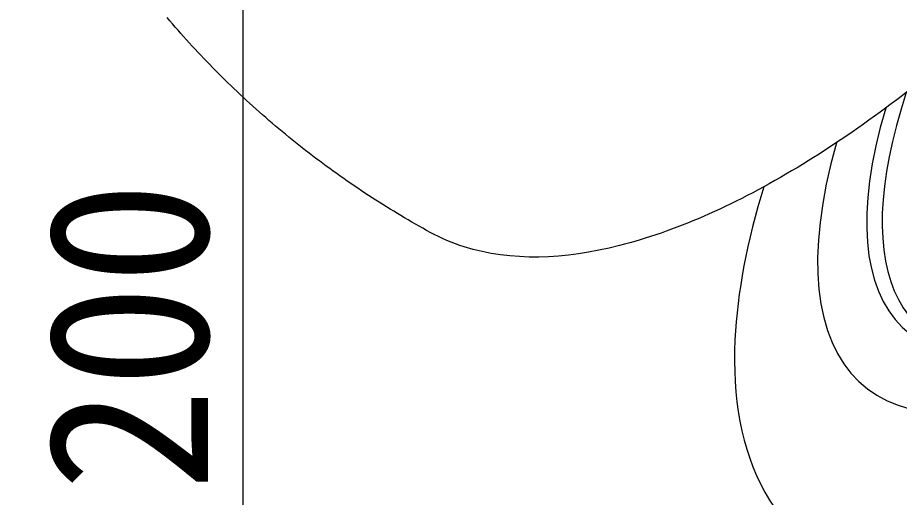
# Model space of a CAD drawing. Header units: millimetres. Extents: x 36 to 2484, y 36 to 1746.
# Drawn here: x 1602.6 to 1685.3, y 502.3 to 547.3 of the extents above; entities that cross this region are included whole.
import ezdxf

# ---------------------------------------------------------------- set-up
doc = ezdxf.new("R2010")
doc.units = ezdxf.units.MM
doc.header["$LTSCALE"] = 6
doc.layers.add('가는실선_A4', color=7, linetype='Continuous', lineweight=5)
doc.layers.add('굵은실선_A3', color=7, linetype='Continuous', lineweight=18)
doc.styles.add('치수문자_A3(2.5)', font='')
doc.styles.get('치수문자_A3(2.5)').set_extended_font_data('GulimChe')
doc.dimstyles.new('치수_A3(2.5)', dxfattribs={"dimscale": 6, "dimtxt": 2.5, "dimasz": 2.5, "dimexe": 1.5, "dimexo": 1, "dimgap": 0.5, "dimtad": 1, "dimtoh": 1, "dimdec": 1, "dimrnd": 1e-08, "dimdsep": 46, "dimtxsty": '치수문자_A3(2.5)', "dimcen": 0.09, "dimdle": 10, "dimclrd": 8, "dimclre": 8, "dimclrt": 7, "dimadec": 1, "dimazin": 2, "dimtfac": 0.8, "dimtmove": 0, "dimatfit": 3, "dimfxl": 1, "dimtolj": 1, "dimtzin": 0, "dimlwd": -1, "dimlwe": -1, "dimarcsym": 0})

# ---------------------------------------------------------------- blocks, each defined once
blk = doc.blocks.new('*D22')
at = {"layer": 'Defpoints', "color": 0, "transparency": 16777216}
for p in [(1465.742, 545.474), (1571.785, 439.384)]:
    blk.add_point(p, dxfattribs=at)
at = {"layer": '가는실선_A4', "color": 8, "transparency": 16777216}
for p, q in [((1476.346, 534.865), (1561.18, 449.993)), ((1571.785, 439.384), (1630.69, 380.453)), ((1630.69, 380.453), (1674.093, 380.453))]:
    blk.add_line(p, q, dxfattribs=at)
for points in [[(1478.114, 536.632), (1474.578, 533.097), (1465.742, 545.474)], [(1562.948, 451.761), (1559.412, 448.226), (1571.785, 439.384)]]:
    blk.add_solid(points, dxfattribs=at)
at = {"layer": '가는실선_A4', "color": 7, "transparency": 16777216, "insert": (1653.892, 391.153), "char_height": 15, "attachment_point": 5, "style": '치수문자_A3(2.5)'}
blk.add_mtext('\\A1;∅150', dxfattribs=at)
blk = doc.blocks.new('*D23')
at = {"layer": 'Defpoints', "color": 0, "transparency": 16777216}
for p in [(1559.168, 617.429), (1623.78, 617.429), (1518.763, 417.429)]:
    blk.add_point(p, dxfattribs=at)
at = {"layer": '가는실선_A4', "color": 8, "transparency": 16777216}
for p, q in [((1565.168, 617.429), (1632.78, 617.429)), ((1623.78, 432.429), (1623.78, 602.429)), ((1524.763, 417.429), (1632.78, 417.429))]:
    blk.add_line(p, q, dxfattribs=at)
for points in [[(1621.28, 602.429), (1626.28, 602.429), (1623.78, 617.429)], [(1621.28, 432.429), (1626.28, 432.429), (1623.78, 417.429)]]:
    blk.add_solid(points, dxfattribs=at)
at = {"layer": '가는실선_A4', "color": 7, "transparency": 16777216, "insert": (1613.11, 517.429), "char_height": 15, "attachment_point": 5, "rotation": 90, "style": '치수문자_A3(2.5)'}
blk.add_mtext('\\A1;200', dxfattribs=at)

msp = doc.modelspace()

# ---------------------------------------------------------------- linework, layer by layer
at = {"layer": '굵은실선_A3'}
for centre, major_axis, start_param, end_param in [((1719.33, 558.411), (-37.315, -45.701), 5.527896, 9.875615), ((1719.33, 558.411), (33.204, 40.666), 2.367058, 6.785615), ((1720.037, 557.834), (-32.538, -39.851), 5.465054, 6.754865)]:
    msp.add_ellipse(centre, major_axis=major_axis, ratio=0.408248, start_param=start_param, end_param=end_param, dxfattribs=at)
for points, knots in [([(1734.331, 641.102), (1736.487, 638.558), (1737.863, 635.397), (1739.446, 627.555), (1739.287, 622.651), (1737.251, 611.594), (1735.206, 605.356), (1729.526, 592.577), (1725.932, 586.055), (1717.592, 573.279), (1712.865, 567.027), (1702.722, 555.333), (1697.309, 549.892), (1686.267, 540.309), (1680.64, 536.177), (1669.579, 529.621), (1664.159, 527.224), (1653.855, 524.622), (1648.913, 524.423), (1643.387, 526.17), (1642.319, 526.621), (1641.31, 527.175)], [2.753364, 2.753364, 2.753364, 2.753364, 3.001031, 3.001031, 3.316751, 3.316751, 3.659382, 3.659382, 3.992865, 3.992865, 4.321645, 4.321645, 4.649569, 4.649569, 4.979812, 4.979812, 5.316891, 5.316891, 5.658614, 5.658614, 5.744119, 5.744119, 5.744119, 5.744119]), ([(1641.31, 527.175), (1639.474, 528.182), (1637.654, 529.266), (1634.073, 531.583), (1632.313, 532.815), (1628.879, 535.413), (1627.207, 536.779), (1623.975, 539.623), (1622.415, 541.102), (1619.429, 544.147), (1618.002, 545.714), (1616.649, 547.31)], [5.7441191, 5.7441191, 5.7441191, 5.7441191, 5.7742866, 5.7742866, 5.804454, 5.804454, 5.8346214, 5.8346214, 5.8647888, 5.8647888, 5.8949563, 5.8949563, 5.8949563, 5.8949563]), ([(1672.573, 531.455), (1671.007, 526.365), (1670.072, 521.545), (1669.621, 511.75), (1670.414, 506.867), (1673.232, 501.802), (1673.887, 500.846), (1674.632, 499.968)], [5.9595018, 5.9595018, 5.9595018, 5.9595018, 6.2441866, 6.2441866, 6.5859088, 6.5859088, 6.6714143, 6.6714143, 6.6714143, 6.6714143])]:
    msp.add_open_spline(points, degree=3, knots=knots, dxfattribs=at)

# ---------------------------------------------------------------- dimensions: what is measured, and where the dimension line sits
at = {"layer": '가는실선_A4', "color": 8, "true_color": 0x808080}
dim = msp.add_linear_dim(base=(1623.78, 617.429), p1=(1518.763, 417.429), p2=(1559.168, 617.429), angle=90, dimstyle='치수_A3(2.5)', override={"dimgap": 0.5, "dimtoh": 0, "dimdec": 1, "dimtol": 0, "dimlim": 0, "dimtp": 0, "dimtm": 0, "dimtdec": 2, "dimtofl": 0, "dimatfit": 1}, dxfattribs=at)
dim.commit()
dim.dimension.update_dxf_attribs({"geometry": '*D23', "text_midpoint": (1623.78, 517.429), "dimtype": 160})
dim = msp.add_diameter_dim_2p(p1=(1465.742, 545.474), p2=(1571.785, 439.384), dimstyle='치수_A3(2.5)', override={"dimgap": 0.5, "dimtih": 1, "dimdec": 1, "dimlfac": 1, "dimtol": 0, "dimlim": 0, "dimtp": 0, "dimtm": 0, "dimtdec": 2, "dimatfit": 2}, dxfattribs=at)
dim.commit()
dim.dimension.update_dxf_attribs({"geometry": '*D22', "text_midpoint": (1653.892, 380.453), "dimtype": 163})

doc.saveas('drawing.dxf')
